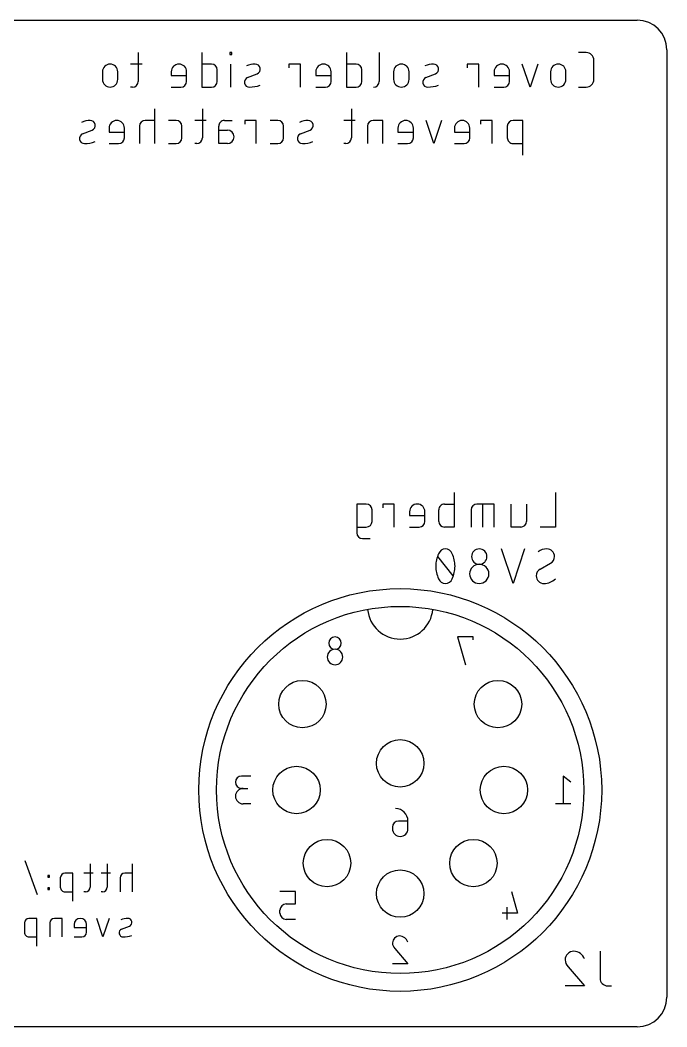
# Model space of a CAD drawing. Extents: x 0 to 54.6, y 0 to 56.5.
# Drawn here: x 26.17 to 48, y 0 to 34 of the extents above; entities that cross this region are included whole.
import ezdxf

# ---------------------------------------------------------------- set-up
doc = ezdxf.new("R2010")
doc.units = 0
for name, color, linetype in [('20', 30, 'CONTINUOUS'), ('22', 253, 'CONTINUOUS'), ('26', 253, 'CONTINUOUS'), ('52', 253, 'CONTINUOUS')]:
    doc.layers.add(name, color=color, linetype=linetype)

msp = doc.modelspace()

# ---------------------------------------------------------------- linework, layer by layer
at = {"layer": '20'}
for p, q in [((1, 34), (47, 34)), ((48, 33), (48, 1)), ((47, 0), (10, 0))]:
    msp.add_line(p, q, dxfattribs=at)
for centre, start, end in [((47, 33), 0, 90), ((47, 1), 270, 0)]:
    msp.add_arc(centre, 1, start, end, dxfattribs=at)
at = {"layer": '22'}
for p, q in [((30.1587, 32.906), (30.1587, 31.9323)), ((32.3073, 32.906), (32.3073, 31.7376)), ((33.3174, 32.906), (33.2525, 32.906)), ((33.2525, 32.906), (33.2525, 32.841)), ((33.2525, 32.841), (33.3174, 32.841)), ((33.3174, 32.841), (33.3174, 32.906)), ((37.1841, 32.906), (37.1841, 31.7376)), ((38.2922, 32.906), (38.2922, 31.9323)), ((45.2785, 32.906), (45.0189, 32.906)), ((45.5382, 31.9972), (45.5382, 32.6463)), ((30.2886, 32.5165), (29.8991, 32.5165)), ((32.6319, 32.5165), (32.3073, 32.5165)), ((32.8266, 31.9323), (32.8266, 32.3218)), ((33.285, 31.7376), (33.285, 32.5165)), ((35.6335, 32.5165), (35.244, 32.5165)), ((35.244, 32.5165), (35.244, 32.3867)), ((35.6335, 31.7376), (35.6335, 32.5165)), ((37.5087, 32.5165), (37.1841, 32.5165)), ((37.7034, 31.9323), (37.7034, 32.3218)), ((41.6533, 32.5165), (41.2638, 32.5165)), ((41.2638, 32.5165), (41.2638, 32.3867)), ((41.6533, 31.7376), (41.6533, 32.5165)), ((43.3815, 31.7376), (43.1218, 32.5165)), ((43.6411, 32.5165), (43.3815, 31.7376)), ((28.9487, 32.2568), (28.9487, 31.9972)), ((29.4679, 31.9972), (29.4679, 32.2568)), ((31.2727, 32.2568), (31.2727, 32.127)), ((31.2727, 32.127), (31.792, 32.127)), ((31.792, 31.9323), (31.792, 32.2568)), ((33.8466, 32.0621), (34.1712, 32.1919)), ((36.1495, 32.2568), (36.1495, 32.127)), ((36.1495, 32.127), (36.6688, 32.127)), ((36.6688, 31.9323), (36.6688, 32.2568)), ((38.7784, 32.2568), (38.7784, 31.9972)), ((39.2977, 31.9972), (39.2977, 32.2568)), ((39.8664, 32.0621), (40.191, 32.1919)), ((42.1693, 32.2568), (42.1693, 32.127)), ((42.1693, 32.127), (42.6886, 32.127)), ((42.6886, 31.9323), (42.6886, 32.2568)), ((44.0743, 32.2568), (44.0743, 31.9972)), ((44.5936, 31.9972), (44.5936, 32.2568)), ((29.964, 31.7376), (29.8991, 31.7376)), ((31.2727, 31.7376), (31.5973, 31.7376)), ((32.3073, 31.7376), (32.6319, 31.7376)), ((36.1495, 31.7376), (36.4741, 31.7376)), ((37.1841, 31.7376), (37.5087, 31.7376)), ((42.1693, 31.7376), (42.4939, 31.7376)), ((45.0189, 31.7376), (45.2785, 31.7376)), ((30.7196, 29.8326), (30.7196, 31.001)), ((32.3248, 31.001), (32.3248, 30.0273)), ((37.354, 31.001), (37.354, 30.0273)), ((30.7196, 30.6115), (30.395, 30.6115)), ((31.4379, 30.6115), (31.1783, 30.6115)), ((32.4546, 30.6115), (32.0652, 30.6115)), ((33.0679, 30.6115), (33.3276, 30.6115)), ((34.1419, 30.6115), (33.7525, 30.6115)), ((33.7525, 30.6115), (33.7525, 30.4817)), ((34.1419, 29.8326), (34.1419, 30.6115)), ((34.8669, 30.6115), (34.6073, 30.6115)), ((37.4838, 30.6115), (37.0943, 30.6115)), ((38.4158, 30.6115), (38.0912, 30.6115)), ((38.4158, 29.8326), (38.4158, 30.6115)), ((40.1373, 29.8326), (39.8777, 30.6115)), ((40.397, 30.6115), (40.1373, 29.8326)), ((42.1048, 30.6115), (41.7154, 30.6115)), ((41.7154, 30.6115), (41.7154, 30.4817)), ((42.1048, 29.8326), (42.1048, 30.6115)), ((43.1343, 30.6115), (42.8097, 30.6115)), ((43.1343, 29.4431), (43.1343, 30.6115)), ((28.2784, 30.1571), (28.6029, 30.2869)), ((29.1716, 30.3518), (29.1716, 30.222)), ((29.6909, 30.0273), (29.6909, 30.3518)), ((30.2003, 30.4168), (30.2003, 29.8326)), ((31.6327, 30.0273), (31.6327, 30.4168)), ((32.8732, 29.8326), (32.8732, 30.4168)), ((32.8732, 30.2869), (33.1653, 30.2869)), ((35.0617, 30.0273), (35.0617, 30.4168)), ((35.6317, 30.1571), (35.9562, 30.2869)), ((37.8965, 30.4168), (37.8965, 29.8326)), ((38.9252, 30.3518), (38.9252, 30.222)), ((39.4445, 30.0273), (39.4445, 30.3518)), ((40.8302, 30.3518), (40.8302, 30.222)), ((41.3495, 30.0273), (41.3495, 30.3518)), ((42.615, 30.4168), (42.615, 30.0273)), ((29.1716, 30.222), (29.6909, 30.222)), ((38.9252, 30.222), (39.4445, 30.222)), ((40.8302, 30.222), (41.3495, 30.222)), ((29.1716, 29.8326), (29.4962, 29.8326)), ((31.1783, 29.8326), (31.4379, 29.8326)), ((32.1301, 29.8326), (32.0652, 29.8326)), ((33.1653, 29.8326), (32.8732, 29.8326)), ((34.6073, 29.8326), (34.8669, 29.8326)), ((37.1593, 29.8326), (37.0943, 29.8326)), ((38.9252, 29.8326), (39.2497, 29.8326)), ((40.8302, 29.8326), (41.1547, 29.8326)), ((42.8097, 29.8326), (43.1343, 29.8326)), ((40.8191, 18.0467), (40.8191, 16.8783)), ((44.2405, 18.0467), (44.2405, 16.8783)), ((37.8549, 17.6572), (37.5303, 17.6572)), ((37.5303, 17.6572), (37.5303, 16.6836)), ((38.0496, 17.073), (38.0496, 17.4625)), ((38.7991, 17.6572), (38.4096, 17.6572)), ((38.4096, 17.6572), (38.4096, 17.5274)), ((38.7991, 16.8783), (38.7991, 17.6572)), ((39.3151, 17.3976), (39.3151, 17.2678)), ((39.8344, 17.073), (39.8344, 17.3976)), ((40.2998, 17.073), (40.2998, 17.4625)), ((40.4946, 17.6572), (40.8191, 17.6572)), ((41.3951, 17.4625), (41.3951, 16.8783)), ((42.174, 17.6572), (41.5898, 17.6572)), ((41.7846, 16.8783), (41.7846, 17.6572)), ((42.174, 16.8783), (42.174, 17.6572)), ((42.7441, 16.8783), (42.7441, 17.6572)), ((43.2634, 17.6572), (43.2634, 17.073)), ((39.3151, 17.2678), (39.8344, 17.2678)), ((37.5303, 16.8783), (37.8549, 16.8783)), ((39.3151, 16.8783), (39.6397, 16.8783)), ((40.8191, 16.8783), (40.4946, 16.8783)), ((43.0687, 16.8783), (42.7441, 16.8783)), ((44.2405, 16.8783), (43.7212, 16.8783)), ((37.725, 16.4888), (37.9847, 16.4888)), ((42.811, 14.9733), (42.4215, 16.1417)), ((43.2005, 16.1417), (42.811, 14.9733)), ((40.7846, 15.2329), (40.2654, 15.8821)), ((43.7212, 15.4601), (44.0782, 15.6549)), ((41.4611, 13.1699), (40.9389, 13.1699)), ((40.9389, 13.1699), (41.2, 12.2301)), ((41.4611, 13.0655), (41.4611, 13.1699)), ((33.9611, 8.4699), (33.6478, 8.4699)), ((44.7611, 8.2611), (44.5, 8.4699)), ((44.5, 8.4699), (44.5, 7.5301)), ((33.6478, 8.0522), (33.8566, 8.0522)), ((33.9611, 7.5301), (33.7, 7.5301)), ((44.7611, 7.5301), (44.2389, 7.5301)), ((39.2611, 6.9522), (38.9478, 6.9522)), ((39.2611, 6.6912), (39.2611, 6.9522)), ((38.7389, 6.7434), (38.7389, 6.6912)), ((26.7615, 4.4577), (26.3438, 5.6063)), ((28.5323, 5.5019), (28.5323, 4.7187)), ((29.1114, 5.5019), (29.1114, 4.7187)), ((29.9619, 4.5621), (29.9619, 5.5019)), ((27.1579, 5.1103), (27.1057, 5.1103)), ((27.1057, 5.1103), (27.1057, 5.0581)), ((27.1579, 5.0581), (27.1579, 5.1103)), ((27.9457, 5.1886), (27.6846, 5.1886)), ((27.9457, 4.2488), (27.9457, 5.1886)), ((28.6367, 5.1886), (28.3234, 5.1886)), ((29.2158, 5.1886), (28.9025, 5.1886)), ((29.9619, 5.1886), (29.7008, 5.1886)), ((27.1057, 5.0581), (27.1579, 5.0581)), ((27.528, 5.032), (27.528, 4.7187)), ((29.5442, 5.032), (29.5442, 4.5621)), ((27.1579, 4.6926), (27.1057, 4.6926)), ((27.1057, 4.6926), (27.1057, 4.6404)), ((27.1057, 4.6404), (27.1579, 4.6404)), ((27.1579, 4.6404), (27.1579, 4.6926)), ((27.6846, 4.5621), (27.9457, 4.5621)), ((28.3756, 4.5621), (28.3234, 4.5621)), ((28.9548, 4.5621), (28.9025, 4.5621)), ((35.4611, 4.5699), (34.9389, 4.5699)), ((35.4611, 4.1522), (35.4611, 4.5699)), ((42.7522, 4.5699), (42.9611, 3.8389)), ((35.1478, 4.1522), (35.4611, 4.1522)), ((34.9389, 3.8389), (34.9389, 3.9434)), ((42.9611, 3.8389), (42.4389, 3.8389)), ((42.5956, 4.0478), (42.5956, 3.6301)), ((26.3132, 3.508), (26.3132, 3.1947)), ((26.7309, 3.6646), (26.4698, 3.6646)), ((26.7309, 2.7248), (26.7309, 3.6646)), ((27.1712, 3.508), (27.1712, 3.0381)), ((27.5889, 3.6646), (27.3278, 3.6646)), ((27.5889, 3.0381), (27.5889, 3.6646)), ((27.9941, 3.4558), (27.9941, 3.3514)), ((28.4118, 3.1947), (28.4118, 3.4558)), ((28.965, 3.0381), (28.7561, 3.6646)), ((29.1738, 3.6646), (28.965, 3.0381)), ((29.5964, 3.2992), (29.8575, 3.4036)), ((35.4611, 3.6301), (35.1478, 3.6301)), ((27.9941, 3.3514), (28.4118, 3.3514)), ((26.4698, 3.0381), (26.7309, 3.0381)), ((27.9941, 3.0381), (28.2552, 3.0381)), ((38.8173, 2.6522), (39.2611, 2.1301)), ((39.2611, 2.1301), (38.7389, 2.1301))]:
    msp.add_line(p, q, dxfattribs=at)
for radius in [6.8, 6.2]:
    msp.add_circle((39, 8), radius, dxfattribs=at)
for centre, radius, start, end in [((45.2785, 32.6463), 0.2596, 0, 90), ((29.2083, 32.2568), 0.2596, 0, 180), ((31.5324, 32.2568), 0.2596, 0, 180), ((32.6319, 32.3218), 0.1947, 0, 90), ((34.1168, 31.7794), 0.7371, 90.8181, 114.2388), ((34.1087, 32.3482), 0.1683, 291.8011, 90.8182), ((36.4092, 32.2568), 0.2596, 0, 180), ((37.5087, 32.3218), 0.1947, 0, 90), ((39.0381, 32.2568), 0.2596, 0, 180), ((40.1366, 31.7794), 0.7371, 90.8181, 114.2388), ((40.1285, 32.3482), 0.1683, 291.8011, 90.8182), ((42.429, 32.2568), 0.2596, 0, 180), ((44.334, 32.2568), 0.2596, 0, 180), ((29.2083, 31.9972), 0.2596, 180, 0), ((33.9091, 31.9058), 0.1683, 111.8011, 270.8182), ((39.0381, 31.9972), 0.2596, 180, 0), ((39.9289, 31.9058), 0.1683, 111.8011, 270.8182), ((44.334, 31.9972), 0.2596, 180, 0), ((45.2785, 31.9972), 0.2596, 270, 0), ((29.964, 31.9323), 0.1947, 270, 0), ((31.5973, 31.9323), 0.1947, 270, 0), ((32.6319, 31.9323), 0.1947, 270, 0), ((33.8958, 32.8383), 1.1008, 270.8181, 289.791), ((36.4741, 31.9323), 0.1947, 270, 0), ((37.5087, 31.9323), 0.1947, 270, 0), ((38.0974, 31.9323), 0.1947, 270, 0), ((39.9156, 32.8383), 1.1008, 270.8181, 289.791), ((42.4939, 31.9323), 0.1947, 270, 0), ((28.5485, 29.8744), 0.7371, 90.8181, 114.2388), ((28.5404, 30.4432), 0.1683, 291.8011, 90.8182), ((29.4313, 30.3518), 0.2596, 0, 180), ((30.395, 30.4167), 0.1947, 90, 179.9982), ((31.4379, 30.4168), 0.1947, 0, 90), ((33.0679, 30.4168), 0.1947, 89.9991, 180), ((34.8669, 30.4168), 0.1947, 0, 90), ((35.9018, 29.8744), 0.7371, 90.8181, 114.2388), ((35.8937, 30.4432), 0.1683, 291.8011, 90.8182), ((38.0912, 30.4167), 0.1947, 90, 179.9982), ((39.1848, 30.3518), 0.2596, 0, 180), ((41.0898, 30.3518), 0.2596, 0, 180), ((42.8097, 30.4167), 0.1947, 90, 179.9982), ((33.1653, 30.0597), 0.2272, 270, 90), ((28.3409, 30.0008), 0.1683, 111.8011, 270.8182), ((29.4962, 30.0273), 0.1947, 270, 0), ((31.4379, 30.0273), 0.1947, 270, 0), ((32.1301, 30.0273), 0.1947, 270, 0), ((34.8669, 30.0273), 0.1947, 270, 0), ((35.6942, 30.0008), 0.1683, 111.8011, 270.8182), ((37.1593, 30.0273), 0.1947, 270, 0), ((39.2497, 30.0273), 0.1947, 270, 0), ((41.1547, 30.0273), 0.1947, 270, 0), ((42.8097, 30.0273), 0.1947, 180, 270.0009), ((28.3276, 30.9333), 1.1008, 270.8181, 289.791), ((35.6809, 30.9333), 1.1008, 270.8181, 289.791), ((37.8549, 17.4625), 0.1947, 0, 90), ((39.5748, 17.3976), 0.2596, 0, 180), ((40.4946, 17.4625), 0.1947, 89.9991, 180), ((41.5898, 17.4625), 0.1947, 90, 180), ((37.8549, 17.073), 0.1947, 270, 0), ((39.6397, 17.073), 0.1947, 270, 0), ((40.4946, 17.073), 0.1947, 180.0018, 270), ((43.0687, 17.073), 0.1947, 270, 0), ((37.725, 16.6836), 0.1947, 180, 270), ((40.525, 15.9015), 0.2402, 90.0002, 161.0741), ((40.525, 15.9015), 0.2402, 18.9249, 90), ((41.668, 15.8821), 0.2596, 0, 180), ((43.9484, 15.6549), 0.4868, 90, 126.8706), ((43.9484, 15.8821), 0.2596, 0, 90), ((41.1633, 15.5575), 0.9628, 154.0109, 180.0001), ((39.8867, 15.5575), 0.9629, 359.9999, 25.9891), ((41.668, 15.8821), 0.2596, 180, 0), ((43.9443, 15.8821), 0.2637, 300.5101, 359.9999), ((41.1633, 15.5575), 0.9629, 180, 205.9888), ((39.8867, 15.5575), 0.9629, 334.0112, 360), ((41.668, 15.2979), 0.3246, 0, 180), ((43.855, 15.2329), 0.2637, 120.5098, 180.0002), ((40.525, 15.2135), 0.2402, 198.9267, 270), ((40.525, 15.2135), 0.2402, 270.0002, 341.0746), ((41.668, 15.2979), 0.3246, 180, 0), ((43.851, 15.2329), 0.2596, 180, 270), ((43.851, 15.5218), 0.5485, 269.9999, 315.2393), ((39, 14.2), 1.1045, 185.1944, 354.8056), ((36.8, 12.9611), 0.2088, 0, 180), ((36.8, 12.9611), 0.2088, 180, 0), ((36.8, 12.4912), 0.2611, 0, 180), ((36.8, 12.4912), 0.2611, 180, 0), ((33.6478, 8.2611), 0.2088, 90, 270), ((33.7, 7.7912), 0.2611, 90, 270), ((38.8434, 6.9522), 0.4177, 0, 90), ((38.9478, 6.7434), 0.2088, 90, 180), ((39, 6.6912), 0.2611, 180, 0), ((27.6846, 5.032), 0.1566, 90, 179.9977), ((29.7008, 5.032), 0.1566, 90, 179.9977), ((27.6846, 4.7187), 0.1566, 180, 270.0011), ((28.3756, 4.7187), 0.1566, 270, 0), ((28.9548, 4.7187), 0.1566, 270, 0), ((35.1478, 3.9434), 0.2088, 90, 180), ((35.1478, 3.8389), 0.2088, 180, 270), ((26.4698, 3.508), 0.1566, 90, 179.9977), ((27.3278, 3.508), 0.1566, 90, 179.9977), ((28.203, 3.4558), 0.2088, 0, 180), ((29.8137, 3.0718), 0.5929, 90.8174, 114.2394), ((29.8072, 3.5293), 0.1354, 291.8017, 90.8174), ((26.4698, 3.1947), 0.1566, 180, 270.0011), ((28.2552, 3.1947), 0.1566, 270, 0), ((29.6467, 3.1735), 0.1354, 111.8017, 270.8174), ((29.636, 3.9234), 0.8854, 270.8174, 289.7915), ((38.9739, 2.835), 0.235, 90, 180), ((38.9739, 2.7681), 0.3018, 17.9442, 90.0001), ((38.9913, 2.835), 0.2524, 180.0002, 226.396)]:
    msp.add_arc(centre, radius, start, end, dxfattribs=at)
at = {"layer": '26'}
for p, q in [((45.7435, 2.5517), (45.7435, 1.6429)), ((44.6644, 2.0324), (45.2162, 1.3833)), ((45.2162, 1.3833), (44.567, 1.3833)), ((46.0031, 1.3833), (46.133, 1.3833))]:
    msp.add_line(p, q, dxfattribs=at)
for centre, radius, start, end in [((44.8591, 2.2596), 0.2921, 90, 180), ((44.8591, 2.1764), 0.3753, 17.9444, 90.0001), ((44.8808, 2.2596), 0.3137, 180.0002, 226.3962), ((46.0031, 1.6429), 0.2596, 180, 270)]:
    msp.add_arc(centre, radius, start, end, dxfattribs=at)
at = {"layer": '52'}
for centre in [(35.7, 10.9), (42.3, 10.9), (39, 8.9), (35.5, 8), (42.5, 8), (36.53, 5.53), (41.47, 5.53), (39, 4.5)]:
    msp.add_circle(centre, 0.8, dxfattribs=at)

doc.saveas('drawing.dxf')
